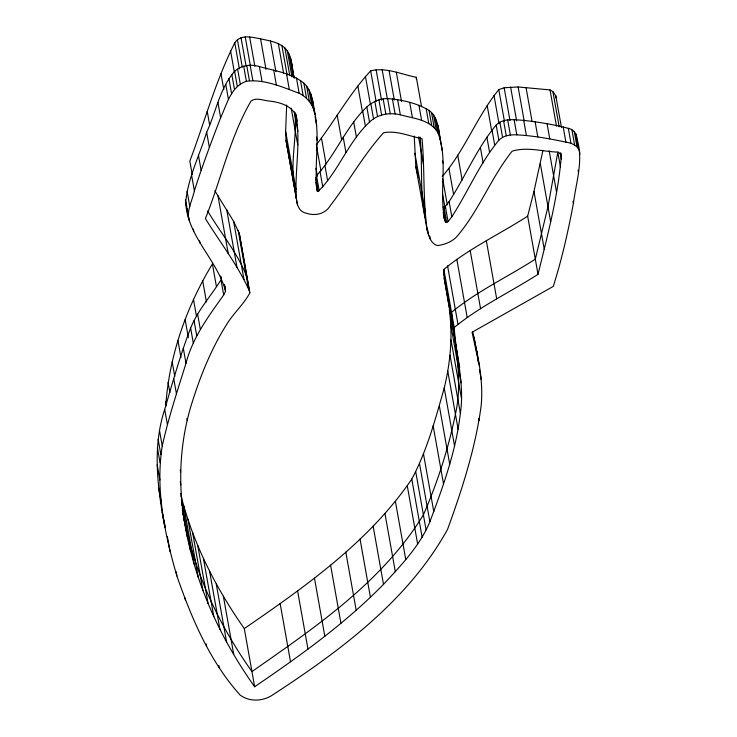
<?xml version="1.0" encoding="UTF-8"?>
<svg xmlns="http://www.w3.org/2000/svg" width="737" height="737" viewBox="0 0 737 737"><rect width="100%" height="100%" fill="white"/><g stroke="black" fill="none" stroke-linecap="round" stroke-linejoin="round"><path stroke-width="1.11" d="M183.964 518.664C193.37 579.439 219.119 636.814 254.652 686.746C300.005 655.847 344.98 623.695 383.498 584.34C401.094 565.325 419.823 546.053 429.874 521.741C443.103 486.632 456.046 450.832 460.367 413.337C464.734 384.447 456.083 356.054 454.204 327.523C479.713 306.408 510.262 292.174 538.01 274.321C547.637 235.131 558.259 195.618 561.354 155.295L558.443 152.126C543.206 151.758 527.13 146.479 512.132 151.196C490.768 178.013 478.801 211.353 456.212 237.296C451.191 242.151 444.171 244.804 437.317 245.559C430.887 243.652 428.833 236.273 427.257 230.524C422.817 200.188 424.853 169.224 422.034 138.694C409.477 136.253 396.58 130.219 383.581 132.743C363.461 154.991 348.776 181.569 330.535 205.31C325.524 213.868 315.583 216.282 306.472 213.269C295.712 211.197 296.2 197.977 295.998 189.501C295.841 164.333 300.622 138.722 295.703 113.765M164.867 527.37C157.681 488.613 152.062 447.709 164.692 409.413C172.744 382.116 180.362 354.635 190.634 328.066C197.737 310.268 211.04 295.979 220.989 279.83L223.689 294.993C208.516 316.247 192.661 337.555 185.991 363.277C177.46 390.638 168.451 417.907 162.251 445.922C155.295 489.543 164.72 534.122 176.898 575.975C191.574 618.315 209.796 661.347 240.041 694.982C249.115 701.928 262.206 701.449 271.704 695.553C338.956 651.701 408.022 601.06 447.562 529.341C462.127 489.386 475.365 448.354 481.123 406.087C483.647 380.937 477.963 356.017 472.693 331.586M577.089 141.624C577.642 135.682 574.676 129.399 568.328 128.339C553.699 124.525 538.719 122.084 523.703 120.38C514.527 119.799 503.389 117.754 496.167 125.05C476.977 148.146 465.369 176.521 449.128 201.606L445.369 206.424L443.996 207.281L442.909 207.079M577.117 139.394C583.603 160.62 576.058 182.306 573.386 203.458C568.144 231.455 561.861 259.231 553.275 286.407L472.058 332.258L479.52 366.353M579.816 154.558C580.24 146.479 572.585 143.144 565.905 142.121C549.71 138.722 533.376 135.682 516.821 134.853C510.465 134.567 503.528 135.396 498.866 140.214C479.676 163.31 468.069 191.684 451.827 216.761L448.078 221.588L446.696 222.445L445.609 222.242C437.852 193.702 448.842 161.569 438.082 133.204C430.988 119.643 413.411 118.491 400.329 114.797C389.597 112.254 377.593 114.134 369.523 122.112C348.14 141.873 338.624 171.426 318.015 191.509L317.343 191.307C313.833 165.687 320.098 139.394 314.975 113.839C313.068 103.254 312.377 90.973 303.856 83.198C291.401 72.889 274.459 70.844 259.369 66.551C250.783 63.935 241.395 65.197 234.624 71.351C219.681 88.302 216.005 112.245 206.655 132.245C199.589 155.461 187.677 178.336 185.724 202.62C187.447 236.531 217.194 259.793 225.568 291.133L223.689 294.993M165.724 406.686C168.911 356.266 186.332 307.025 212.394 263.957L216.429 286.582M184.923 524.081C177.497 482.717 179.773 439.749 192.974 399.74C201.385 373.337 212.053 347.486 226.932 324.022C233.675 313.013 243.772 304.344 249.815 292.911L239.249 233.187L233.647 221.45L214.808 190.717M297.453 204.794L286.002 140.27L285.634 131.361L286.665 105.013M459.685 367.689L444.199 278.264L443.849 269.383C469.358 248.258 499.907 234.034 527.655 216.171L533.966 191.417L542.92 150.449M254.652 686.746L244.297 628.597C305.846 586.21 369.108 541.704 411.78 479.096C427.055 450.611 435.438 418.948 444.227 388.012C450.454 362.401 452.868 335.75 449.33 309.549M188.423 217.784C187.576 208.543 192.477 199.709 194.375 190.809C202.233 166.129 211.326 141.873 220.63 117.708C226.839 104.608 230.736 86.496 246.379 81.3C264.399 78.841 282.501 87.233 299.167 93.249C307.338 97.201 313.151 104.995 314.975 113.839M294.303 78.297C291.677 68.246 292.718 55.957 284.869 47.979C278.273 41.945 268.95 40.738 260.566 38.84C252.192 37.237 240.409 33.966 234.781 42.838C215.692 80.471 204.711 121.716 189.833 161.099L192.256 174.678M442.255 176.493C464.964 150.237 476.857 116.446 498.792 89.638L504.154 87.777L518.12 86.966L550.032 89.914L552.925 91.683L555.799 95.755L561.437 127.427M319.195 190.819L316.495 175.655C335.685 154.678 346.049 126.718 366.823 106.948C372.471 101.78 379.859 98.436 387.598 98.574C401.886 99.716 416.626 102.968 429.017 110.347C438.358 117.294 438.543 130.228 440.652 140.601M316.302 144.83C334.957 120.61 349.78 93.304 370.674 70.872C386.041 66.984 401.462 74.428 416.322 77.293L421.564 106.708M207.641 210.966C220.649 233.104 238.208 253.491 247.107 277.748L239.249 233.187M249.603 291.336C238.033 265.338 220.216 242.694 205.402 218.557C220.98 179.717 229.999 137.266 251.05 100.978C256.577 97.081 263.68 100.748 269.668 101.098C281.423 102.342 296.458 107.252 297.048 121.347M181.053 495.881C193.214 543.749 215.996 588.319 244.297 628.597M287.098 146.645L287.881 148.367M295.933 192.2C288.609 166.645 297.527 139.146 294.892 112.881M185.724 202.62L186.848 206.351M418.303 177.23L415.843 166.728L414.231 136.078M425.673 219.248C419.298 192.44 422.946 164.287 420.09 136.999M162.158 512.206L165.457 527.664M575.708 133.48L578.407 148.644M574.27 131.435L576.97 146.599M571.912 129.776L574.611 144.94M578.103 170.238L578.49 172.412M568.328 128.339L571.028 143.503M563.197 126.957L565.905 142.121M572.999 201.293L573.386 203.458M552.925 91.683L559.171 126.746M550.032 89.914L556.481 126.11M560.968 153.13L561.354 155.295M560.258 152.817L561.419 159.312M560.516 167.382L557.817 152.218L547.978 206.692L535.311 259.157C507.563 277.02 477.014 291.244 451.505 312.359C455.015 346.031 463.186 380.209 455.42 414.13C448.4 448.676 437.483 482.542 423.397 514.841C382.402 581.908 315.15 627.362 251.953 671.582C217.802 623.41 192.366 568.467 182.435 510.032L182.804 512.169M547.075 123.733L549.774 138.897M549.185 150.836L556.518 192.016M535.117 121.771L537.817 136.935M540.322 163.715L550.677 221.855M526.034 87.546L532.077 121.476M518.12 86.966L524.164 120.896M523.703 120.38L526.402 135.544M533.966 191.417L544.321 249.557M510.612 87.03L516.655 120.969M514.122 119.689L516.821 134.853M527.655 216.171L538.01 274.321M504.154 87.777L509.995 120.582M507.664 119.836L510.363 135M498.792 89.638L504.43 121.31M503.555 120.619L506.255 135.783M499.87 122.167L502.579 137.331M494.002 95.488L499.041 123.761M496.167 125.05L498.866 140.214M491.994 129.878L494.693 145.042M487.212 105.713L491.846 131.73M486.89 137.22L489.598 152.384M480.423 147.695L483.122 162.859M486.346 240.769L496.71 298.909M457.741 155.212L462.173 180.095M470.215 250.635L480.579 308.785M448.962 168.46L453.596 194.476M439.694 136.308L442.2 150.385M435.374 118.04L438.082 133.204M442.568 160.906L442.955 163.07M473.974 337.159L476.673 352.323M479.501 369.827L481.243 379.573M433.623 115.083L436.322 130.246M449.128 201.606L451.827 216.761M431.504 112.54L434.213 127.704M442.661 178.759L447.295 204.775M456.829 259.323L467.184 317.463M429.017 110.347L431.716 125.511M445.369 206.424L448.078 221.588M442.661 194.43L445.074 208M443.996 207.281L446.696 222.445M426.106 108.44L428.805 123.604M443.296 209.244L445.609 222.242M443.223 212.293L444.77 220.953M443.379 214.209L444.153 218.539M478.774 418.478L479.161 420.643M418.92 105.244L421.619 120.407M447.571 265.882L457.926 324.022M443.849 269.383L454.204 327.523M443.702 272.561L454.056 330.71M444.199 278.264L454.563 336.404M418.57 136.907L423.489 164.517M450.758 324.722L461.122 382.862M409.708 102.461L412.407 117.625M450.998 339.831L461.362 397.971M429.8 236.116L430.38 239.368M414.867 153.213L425.221 211.353M424.549 212.302L424.945 214.559M427.69 229.962L428.658 235.379M450.012 355.197L460.367 413.337M415.843 166.728L427.257 230.524M396.303 72.189L401.545 101.595M447.764 371.144L458.128 429.293M397.63 99.633L400.329 114.797M389.072 70.66L394.313 100.066M444.227 388.012L454.591 446.152M392.397 98.85L395.106 114.014M387.598 98.574L390.297 113.738M382.181 69.794L387.413 99.2M439.372 406.105L449.727 464.246M383.139 98.869L385.838 114.032M376.11 69.693L381.545 100.232M378.91 99.79L381.619 114.954M370.674 70.872L376.11 101.411M433.144 425.756L443.508 483.896M374.847 101.402L377.547 116.566M370.849 103.77L373.548 118.933M365.423 76.344L370.453 104.626M366.823 106.948L369.523 122.112M362.687 111.001L365.386 126.165M423.443 453.614L433.798 511.754M357.86 86.036L362.493 112.052M419.51 463.591L429.874 521.741M353.714 121.992L356.413 137.156M415.742 471.864L426.097 530.004M411.78 479.096L422.135 537.236M407.303 485.978L417.658 544.118M343.221 137.229L345.92 152.393M337.196 115.147L341.636 140.03M395.401 501.418L405.755 559.567M321.443 138.003L326.076 164.019M324.934 165.576L327.633 180.731M314.727 114.557L313.649 108.127M315.114 116.722L316.652 125.391M310.867 93.968L313.566 109.131M384.963 513.615L395.318 571.755M309.015 89.868L311.714 105.032M316.505 137.027L317.085 140.27M306.693 86.303L309.393 101.466M316.505 145.963L320.936 170.846M320.098 171.924L322.797 187.087M303.856 83.198L306.555 98.362M300.466 80.49L303.165 95.644M315.952 168.303L317.361 176.217M315.74 177.258L316.311 180.501M315.897 179.598L318.015 191.509M315.712 182.343L317.343 191.307M296.467 78.085L299.167 93.249M290.544 58.066L293.971 77.293M289.19 54.234L293.215 76.86M373.134 526.2L383.498 584.34M287.319 50.871L291.953 76.888M284.869 47.979L289.705 75.128M295.638 114.161L296.219 117.404M294.653 111.932L295.04 114.097M294.56 112.835L297.868 131.389M281.884 45.602L287.117 75.008M286.536 73.921L289.236 89.085M291.207 108.173L297.739 144.83M278.337 43.649L283.579 73.064M360.043 539.069L370.407 597.21M270.451 40.968L275.887 71.507M285.634 131.361L295.998 189.501M273.722 70.116L276.421 85.28M286.002 140.27L296.357 198.41M260.566 38.84L266.002 69.379M259.369 66.551L262.077 81.715M345.819 552.096L356.174 610.245M249.65 37.016L254.891 66.422M245.228 36.85L250.469 66.256M250.138 65.243L252.837 80.407M246.711 65.418L249.41 80.582M241.017 37.661L246.057 65.943M243.671 66.137L246.379 81.3M237.425 39.807L242.261 66.956M330.591 565.187L340.945 623.327M234.781 42.838L239.414 68.854M237.627 69.158L240.326 84.313M234.624 71.351L237.323 86.515M230.506 50.558L234.329 72.051M231.786 74.336L234.486 89.499M228.894 78.527L231.602 93.691M314.478 578.204L324.842 636.353M225.762 84.35L228.461 99.513M220.989 73.764L223.808 89.601M217.931 102.544L220.63 117.708M247.3 278.826L249.815 292.911M238.152 230.34L248.507 288.48M233.647 221.45L244.002 279.599M297.628 591.046L307.983 649.196M226.664 209.391L237.019 267.54M207.235 111.398L209.649 124.968M206.655 132.245L209.354 147.409M217.894 195.452L228.249 253.592M224.942 286.094L225.513 289.346M224.601 285.716L225.568 291.133M224.306 284.335L224.693 286.5M280.152 603.603L290.507 661.743M221.109 277.02L221.515 279.286M220.63 276.053L221.017 278.218M198.428 155.231L201.127 170.394M191.675 175.646L194.375 190.809M199.58 240.87L199.967 243.035M187.078 191.27L189.778 206.434M202.638 280.502L206.461 301.995M193.343 229.115L193.73 231.28M187.235 208.516L187.622 210.681M188.009 212.846L188.386 215.011M188.773 217.175L189.547 221.515M185.356 199.884L188.055 215.047M197.608 314.073L200.317 329.236M193.463 299.314L196.484 316.274M194.052 320.595L196.751 335.759M190.634 328.066L193.334 343.23M185.153 319.618L188.377 337.712M183.292 348.113L185.991 363.277M177.967 340.697L180.989 357.666M223.357 596.224L233.712 654.364M186.866 418.469L187.253 420.643M216.245 583.897L226.6 642.038M172.172 361.839L174.798 376.543M209.594 571.313L219.948 629.462M173.729 378.588L176.429 393.751M203.43 558.517L213.785 616.657M197.746 545.537L208.101 603.686M218.898 665.566L219.285 667.731M168.054 382.328L169.869 392.499M192.569 532.418L202.924 590.558M180.261 469.93L180.648 472.095M187.898 519.18L198.262 577.329M180.252 481.593L180.832 484.845M165.908 401.37L166.507 404.77M183.762 505.886L194.117 564.026M180.841 493.449L181.615 497.779M181.763 501.602L190.505 550.696M181.634 503.288L182.021 505.462M182.398 507.627L182.979 510.87M164.692 409.413L167.391 424.576M182.325 508.631L187.438 537.365M183.191 514.334L183.577 516.499M206.24 644.009L206.627 646.174M159.551 430.758L162.251 445.922M158.151 439.418L160.85 454.582M184.959 597.854L185.337 600.019M157.368 447.58L160.067 462.744M157.184 464.826L159.883 479.99M176.125 571.636L176.898 575.975M158.75 488.226L161.449 503.389M167.345 536.49L170.044 551.654M437.953 125.437L439.501 135.221M312.276 98.675L313.345 106.027M476.811 351.19L477.677 357.804M477.963 360.006L478.249 362.208M291.483 62.461L291.815 66.643M439.63 137.34L439.749 139.45M416.322 77.293L416.451 79.587M555.799 95.755L555.836 97.91"/></g></svg>
